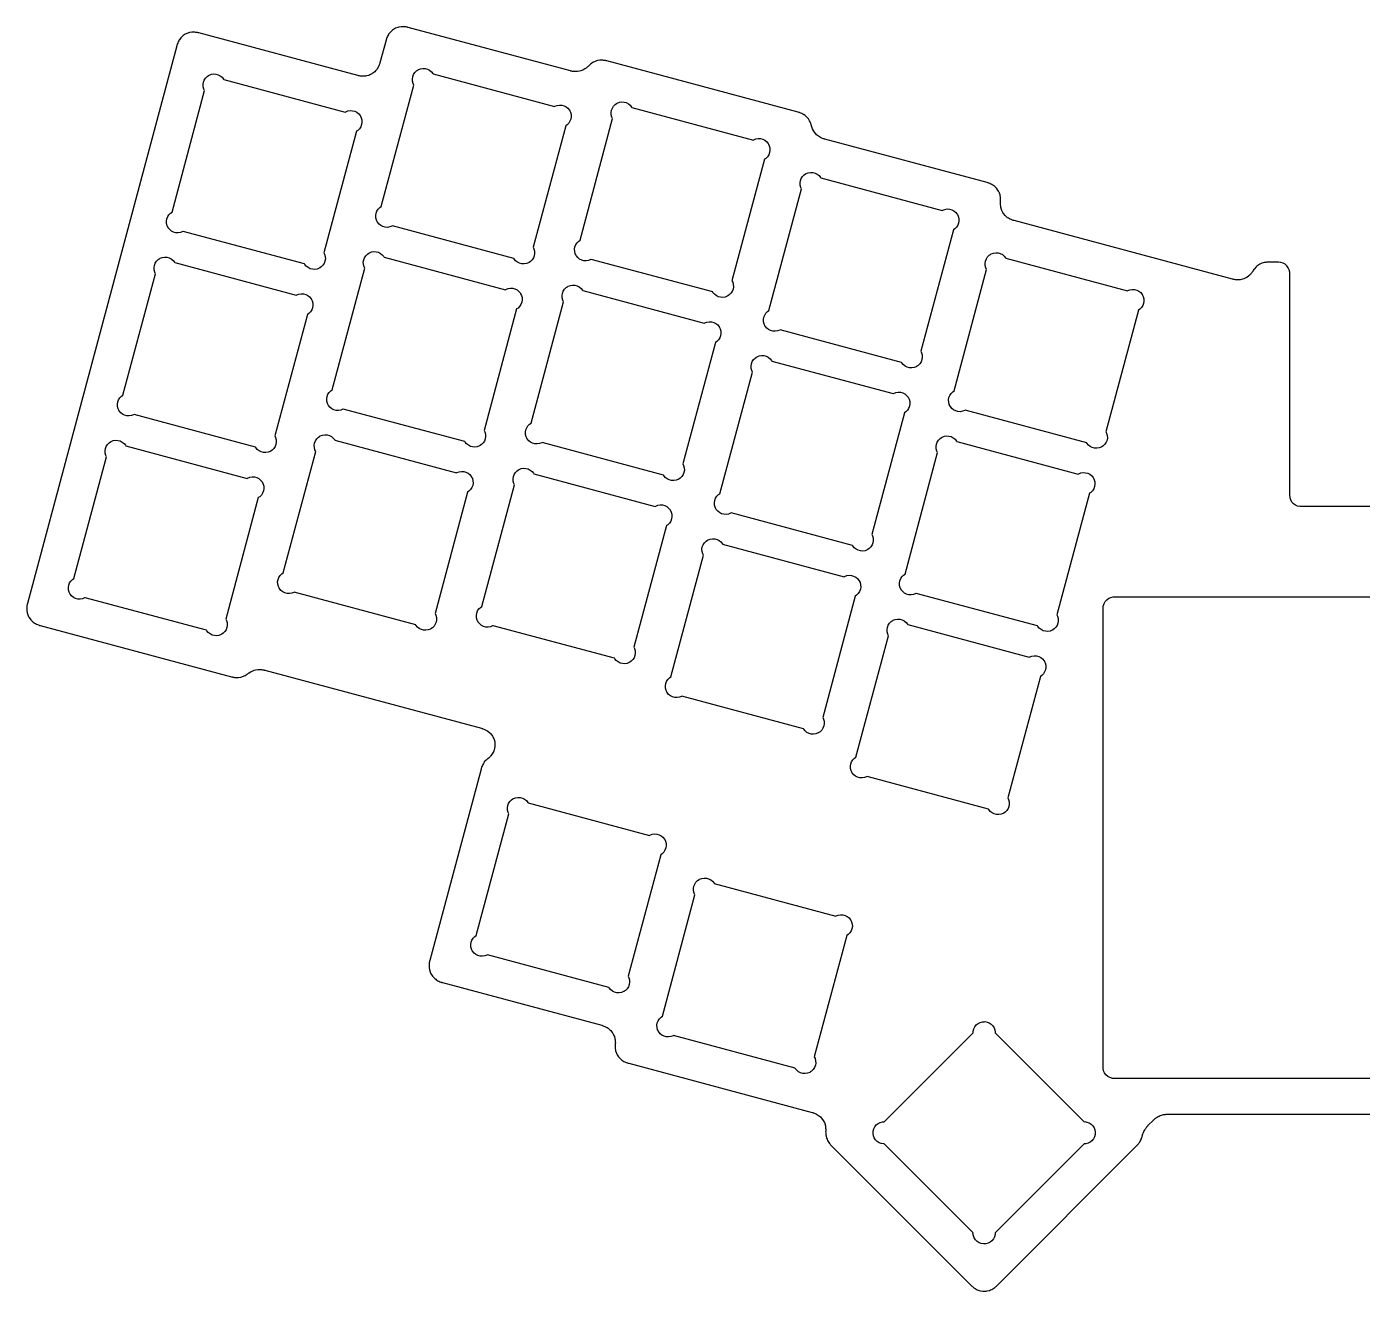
# Model space of a CAD drawing. Extents: x -120 to 120, y -29 to 85.
# Drawn here: x -119.8 to 0, y -28.7 to 84.7 of the extents above; entities that cross this region are included whole.
import ezdxf

# ---------------------------------------------------------------- set-up
doc = ezdxf.new("R2010")
doc.units = 0
doc.layers.get('0').update_dxf_attribs({"linetype": 'CONTINUOUS'})

msp = doc.modelspace()

# ---------------------------------------------------------------- linework, layer by layer
for points in [[(4.97365, 41.6765), (-5.44759, 41.6765), (-5.55212, 41.682), (-5.6, 41.687), (-5.80449, 41.7305), (-5.99547, 41.8155), (-6.1646, 41.9384), (-6.30449, 42.0938), (-6.40901, 42.2748), (-6.47362, 42.4737), (-6.47815, 42.495), (-6.5, 42.7029), (-6.5, 62.5476), (-6.50548, 62.6521), (-6.51051, 62.7), (-6.55398, 62.9045), (-6.63901, 63.0955), (-6.76189, 63.2646), (-6.91725, 63.4045), (-7.0983, 63.509), (-7.29712, 63.5736), (-7.31844, 63.5781), (-7.52635, 63.6), (-8.38211, 63.6), (-8.40829, 63.5997), (-8.43445, 63.599), (-8.46061, 63.5979), (-8.50854, 63.5954), (-8.58673, 63.5882), (-8.66439, 63.578), (-8.74178, 63.5647), (-8.80266, 63.5518), (-8.90376, 63.5247), (-9.00222, 63.4927), (-9.1932, 63.4077), (-9.28222, 63.3563), (-9.45135, 63.2334), (-9.52774, 63.1646), (-9.66763, 63.0093), (-9.72848, 62.9255), (-9.7861, 62.8368), (-9.79719, 62.8181), (-9.81087, 62.7958), (-9.82483, 62.7737), (-9.85142, 62.7327), (-9.89674, 62.6686), (-9.94442, 62.6065), (-9.99463, 62.5461), (-10.0366, 62.4995), (-10.1106, 62.4255), (-10.1875, 62.3563), (-10.3566, 62.2334), (-10.4457, 62.182), (-10.6366, 62.097), (-10.7344, 62.0652), (-10.9389, 62.0217), (-11.0418, 62.0109), (-11.1464, 62.0054), (-11.185, 62.0054), (-11.2765, 62.0096), (-11.3674, 62.018), (-11.4582, 62.0305), (-11.5228, 62.0425), (-11.5613, 62.0504), (-11.5996, 62.0591), (-11.6377, 62.0685), (-31.2359, 67.3198), (-31.2611, 67.3269), (-31.2862, 67.3344), (-31.3112, 67.3421), (-31.3568, 67.357), (-31.4305, 67.3841), (-31.5029, 67.4141), (-31.5742, 67.447), (-31.6296, 67.4752), (-31.7203, 67.5276), (-31.8071, 67.584), (-31.9696, 67.7155), (-32.0423, 67.7882), (-32.1738, 67.9507), (-32.2298, 68.0369), (-32.3247, 68.2232), (-32.3616, 68.3191), (-32.4157, 68.5211), (-32.4319, 68.6233), (-32.4428, 68.7274), (-32.4469, 68.8048), (-32.4482, 68.8571), (-32.4482, 68.9094), (-32.4469, 68.9617), (-32.433, 69.226), (-32.433, 69.3306), (-32.4357, 69.3821), (-32.4684, 69.5886), (-32.4772, 69.6214), (-32.5296, 69.7694), (-32.5437, 69.8009), (-32.5662, 69.8482), (-32.6254, 69.9643), (-32.7392, 70.1396), (-32.8039, 70.2195), (-32.9517, 70.3673), (-33.0322, 70.4325), (-33.1169, 70.494), (-33.1294, 70.5022), (-33.2201, 70.5545), (-33.313, 70.6018), (-33.4086, 70.6444), (-33.4963, 70.6781), (-33.5456, 70.6955), (-33.5954, 70.7117), (-33.6455, 70.7266), (-48.2042, 74.6275), (-48.2294, 74.6347), (-48.2545, 74.6421), (-48.2795, 74.6498), (-48.3266, 74.6652), (-48.4003, 74.6923), (-48.4726, 74.7223), (-48.5439, 74.7552), (-48.6001, 74.7838), (-48.6907, 74.8361), (-48.7776, 74.8925), (-48.94, 75.0241), (-49.0127, 75.0968), (-49.1443, 75.2592), (-49.2007, 75.346), (-49.253, 75.4367), (-49.2603, 75.4511), (-49.3029, 75.5467), (-49.3403, 75.644), (-49.3726, 75.7436), (-49.4148, 75.901), (-49.4297, 75.9512), (-49.4458, 76.001), (-49.4633, 76.0503), (-49.4788, 76.0908), (-49.5214, 76.1864), (-49.5684, 76.2786), (-49.6823, 76.454), (-49.747, 76.5338), (-49.8948, 76.6817), (-49.9752, 76.7468), (-50.0599, 76.8083), (-50.0725, 76.8165), (-50.1631, 76.8688), (-50.256, 76.9162), (-50.3516, 76.9587), (-50.4393, 76.9924), (-50.4887, 77.0099), (-50.5384, 77.026), (-50.5886, 77.0409), (-67.7473, 81.6386), (-67.7727, 81.645), (-67.7981, 81.6511), (-67.8237, 81.6569), (-67.8706, 81.6669), (-67.948, 81.6802), (-68.0257, 81.6904), (-68.1038, 81.6976), (-68.166, 81.7008), (-68.2707, 81.7008), (-68.374, 81.6954), (-68.5805, 81.6627), (-68.6798, 81.6361), (-68.875, 81.5612), (-68.9666, 81.5145), (-69.1419, 81.4007), (-69.2224, 81.3355), (-69.3001, 81.2655), (-69.3815, 81.1841), (-69.4002, 81.1659), (-69.4192, 81.1479), (-69.4385, 81.1301), (-69.4753, 81.0969), (-69.5356, 81.0467), (-69.5978, 80.999), (-69.6619, 80.9537), (-69.7148, 80.9194), (-69.8054, 80.8671), (-69.8976, 80.8201), (-70.0928, 80.7452), (-70.1921, 80.7185), (-70.3986, 80.6858), (-70.502, 80.6804), (-70.6066, 80.6804), (-70.6696, 80.6837), (-70.7477, 80.6909), (-70.8254, 80.7011), (-70.9028, 80.7144), (-70.9513, 80.7247), (-70.9768, 80.7305), (-71.0022, 80.7366), (-71.0276, 80.7431), (-85.5776, 84.6417), (-85.603, 84.6482), (-85.6284, 84.6543), (-85.6539, 84.66), (-85.7009, 84.67), (-85.7783, 84.6833), (-85.8559, 84.6935), (-85.9341, 84.7007), (-85.9963, 84.704), (-86.101, 84.704), (-86.2043, 84.6986), (-86.4108, 84.6659), (-86.5101, 84.6393), (-86.7053, 84.5643), (-86.7969, 84.5177), (-86.9722, 84.4038), (-87.0521, 84.3391), (-87.1999, 84.1913), (-87.2651, 84.1108), (-87.3266, 84.0262), (-87.3347, 84.0136), (-87.3871, 83.9229), (-87.4344, 83.8301), (-87.477, 83.7344), (-87.5106, 83.6468), (-87.5281, 83.5974), (-87.5443, 83.5477), (-87.5591, 83.4975), (-88.1021, 81.471), (-88.1092, 81.4458), (-88.1167, 81.4207), (-88.1244, 81.3957), (-88.1393, 81.35), (-88.1665, 81.2764), (-88.1964, 81.204), (-88.2293, 81.1327), (-88.2576, 81.0772), (-88.3099, 80.9866), (-88.3663, 80.8998), (-88.4978, 80.7373), (-88.5705, 80.6646), (-88.733, 80.533), (-88.8192, 80.4771), (-89.0055, 80.3821), (-89.1014, 80.3453), (-89.3034, 80.2912), (-89.4056, 80.275), (-89.5097, 80.2641), (-89.5247, 80.2633), (-89.6294, 80.2633), (-89.7335, 80.2687), (-89.8376, 80.2797), (-89.9303, 80.2944), (-89.9818, 80.3039), (-90.033, 80.3148), (-90.0839, 80.327), (-104.345, 84.1482), (-104.37, 84.1547), (-104.396, 84.1608), (-104.421, 84.1665), (-104.468, 84.1765), (-104.545, 84.1898), (-104.623, 84.2), (-104.701, 84.2072), (-104.763, 84.2105), (-104.868, 84.2105), (-104.972, 84.2051), (-105.178, 84.1724), (-105.277, 84.1458), (-105.472, 84.0708), (-105.564, 84.0242), (-105.739, 83.9103), (-105.819, 83.8456), (-105.967, 83.6978), (-106.032, 83.6173), (-106.094, 83.5327), (-106.102, 83.5201), (-106.154, 83.4294), (-106.202, 83.3366), (-106.244, 83.2409), (-106.278, 83.1533), (-106.295, 83.1039), (-106.311, 83.0542), (-106.326, 83.004), (-119.724, 33.0038), (-119.73, 32.9784), (-119.736, 32.953), (-119.742, 32.9274), (-119.752, 32.8805), (-119.765, 32.8031), (-119.776, 32.7254), (-119.783, 32.6472), (-119.786, 32.5851), (-119.786, 32.4804), (-119.781, 32.377), (-119.748, 32.1706), (-119.721, 32.0713), (-119.646, 31.8761), (-119.6, 31.7845), (-119.486, 31.6092), (-119.421, 31.5293), (-119.273, 31.3815), (-119.193, 31.3163), (-119.108, 31.2548), (-119.096, 31.2466), (-119.005, 31.1943), (-118.912, 31.147), (-118.817, 31.1044), (-118.729, 31.0707), (-118.68, 31.0533), (-118.63, 31.0371), (-118.58, 31.0222), (-101.421, 26.4246), (-101.396, 26.4181), (-101.37, 26.412), (-101.345, 26.4062), (-101.298, 26.3963), (-101.22, 26.383), (-101.143, 26.3727), (-101.064, 26.3656), (-101.002, 26.3623), (-100.898, 26.3623), (-100.794, 26.3677), (-100.588, 26.4004), (-100.488, 26.427), (-100.293, 26.5019), (-100.201, 26.5489), (-100.11, 26.6013), (-100.014, 26.6635), (-99.9713, 26.6932), (-99.9184, 26.7316), (-99.9184, 26.7316), (-99.9012, 26.7443), (-99.8692, 26.7669), (-99.8367, 26.789), (-99.7556, 26.8416), (-99.6649, 26.894), (-99.5727, 26.941), (-99.3775, 27.0159), (-99.2782, 27.0425), (-99.0717, 27.0752), (-98.9684, 27.0806), (-98.8637, 27.0806), (-98.8008, 27.0773), (-98.7226, 27.0701), (-98.6449, 27.0599), (-98.5675, 27.0466), (-98.5191, 27.0363), (-98.4935, 27.0305), (-98.4681, 27.0244), (-98.4427, 27.018), (-78.9854, 21.8044), (-78.9602, 21.7973), (-78.9351, 21.7899), (-78.9101, 21.7821), (-78.8697, 21.769), (-78.796, 21.7418), (-78.7237, 21.7118), (-78.6524, 21.6789), (-78.5994, 21.6519), (-78.5087, 21.5996), (-78.4219, 21.5432), (-78.2594, 21.4117), (-78.1868, 21.339), (-78.0552, 21.1765), (-77.9992, 21.0903), (-77.9043, 20.904), (-77.8675, 20.8081), (-77.8133, 20.6061), (-77.7973, 20.5046), (-77.7863, 20.2958), (-77.7917, 20.1932), (-77.8244, 19.9867), (-77.851, 19.8874), (-77.9259, 19.6922), (-77.9726, 19.6006), (-78.0865, 19.4253), (-78.1516, 19.3449), (-78.2216, 19.2671), (-78.2637, 19.225), (-78.3214, 19.1717), (-78.4061, 19.0993), (-78.4365, 19.0744), (-78.4616, 19.0546), (-78.5211, 19.0038), (-78.5446, 18.9821), (-78.5739, 18.956), (-78.752, 18.8039), (-78.7582, 18.7819), (-78.821, 18.6524), (-78.8663, 18.5739), (-78.9136, 18.481), (-78.9562, 18.3854), (-78.9899, 18.2977), (-79.0074, 18.2484), (-79.0235, 18.1986), (-79.0384, 18.1484), (-83.636, 0.98972), (-83.6425, 0.96435), (-83.6486, 0.9389), (-83.6544, 0.91337), (-83.6644, 0.86642), (-83.6776, 0.78904), (-83.6879, 0.71137), (-83.6951, 0.63318), (-83.6983, 0.57103), (-83.6983, 0.46635), (-83.6929, 0.36298), (-83.6602, 0.15649), (-83.6336, 0.0572), (-83.5587, -0.13797), (-83.512, -0.22956), (-83.3981, -0.40489), (-83.3335, -0.48478), (-83.1856, -0.6326), (-83.1052, -0.69775), (-83.0205, -0.75927), (-83.0079, -0.76744), (-82.9173, -0.81978), (-82.8244, -0.8671), (-82.7288, -0.90967), (-82.6411, -0.94333), (-82.5917, -0.96081), (-82.542, -0.97697), (-82.4918, -0.99184), (-68.2051, -4.81996), (-68.1799, -4.82707), (-68.1548, -4.8345), (-68.1298, -4.84226), (-68.0841, -4.85709), (-68.0105, -4.88427), (-67.9381, -4.91425), (-67.8668, -4.94712), (-67.8113, -4.97538), (-67.7207, -5.02771), (-67.6338, -5.08409), (-67.4714, -5.21566), (-67.3987, -5.28834), (-67.2671, -5.45081), (-67.2111, -5.53702), (-67.1162, -5.72329), (-67.0794, -5.81926), (-67.0253, -6.02119), (-67.0091, -6.12344), (-66.9982, -6.22754), (-66.9941, -6.30491), (-66.9927, -6.35725), (-66.9927, -6.40955), (-66.9941, -6.46188), (-67.0079, -6.7261), (-67.0079, -6.83077), (-67.0052, -6.88225), (-66.9725, -7.08873), (-66.9637, -7.12158), (-66.9114, -7.2695), (-66.8973, -7.30108), (-66.8748, -7.34833), (-66.8156, -7.46443), (-66.7017, -7.63976), (-66.6371, -7.71964), (-66.4892, -7.86747), (-66.4088, -7.93261), (-66.3241, -7.99414), (-66.3115, -8.00231), (-66.2209, -8.05464), (-66.128, -8.10197), (-66.0324, -8.14454), (-65.9447, -8.1782), (-65.8953, -8.19567), (-65.8456, -8.21183), (-65.7954, -8.2267), (-49.3363, -12.6369), (-49.3111, -12.644), (-49.286, -12.6515), (-49.261, -12.6592), (-49.2153, -12.674), (-49.1417, -12.7012), (-49.0693, -12.7312), (-48.998, -12.7641), (-48.9425, -12.7923), (-48.8519, -12.8447), (-48.7651, -12.901), (-48.6026, -13.0326), (-48.5299, -13.1053), (-48.3984, -13.2678), (-48.3424, -13.354), (-48.2475, -13.5402), (-48.2106, -13.6362), (-48.1565, -13.8382), (-48.1403, -13.9404), (-48.1294, -14.0445), (-48.1253, -14.1219), (-48.1239, -14.1742), (-48.1239, -14.2265), (-48.1253, -14.2788), (-48.1261, -14.2932), (-48.1271, -14.3194), (-48.1292, -14.4013), (-48.1282, -14.4798), (-48.1253, -14.5347), (-48.1144, -14.6388), (-48.0982, -14.741), (-48.0441, -14.9429), (-48.007, -15.0396), (-47.9644, -15.1352), (-47.9573, -15.1491), (-47.905, -15.2398), (-47.8482, -15.3272), (-47.7867, -15.4119), (-47.7272, -15.4853), (-47.6932, -15.5252), (-47.6582, -15.564), (-47.6222, -15.602), (-35.0611, -28.163), (-35.0424, -28.1813), (-35.0234, -28.1993), (-35.0042, -28.2171), (-34.9685, -28.2492), (-34.9081, -28.2994), (-34.846, -28.3471), (-34.7819, -28.3924), (-34.7297, -28.4263), (-34.639, -28.4786), (-34.5468, -28.5256), (-34.3516, -28.6006), (-34.2523, -28.6272), (-34.0458, -28.6599), (-33.9432, -28.6653), (-33.7344, -28.6543), (-33.6329, -28.6382), (-33.431, -28.5841), (-33.3343, -28.547), (-33.2387, -28.5045), (-33.2253, -28.4976), (-33.1347, -28.4453), (-33.0473, -28.3885), (-32.9626, -28.327), (-32.8896, -28.2679), (-32.8498, -28.2339), (-32.8109, -28.1989), (-32.7729, -28.1629), (-20.2119, -15.6018), (-20.1936, -15.5831), (-20.1756, -15.5641), (-20.1578, -15.5449), (-20.1247, -15.5081), (-20.0745, -15.4477), (-20.0268, -15.3855), (-19.9815, -15.3214), (-19.9472, -15.2686), (-19.8948, -15.1779), (-19.8475, -15.085), (-19.8049, -14.9894), (-19.7964, -14.9673), (-19.7712, -14.893), (-19.749, -14.8178), (-19.7296, -14.7417), (-19.7235, -14.7131), (-19.7042, -14.637), (-19.682, -14.5619), (-19.6567, -14.4875), (-19.6339, -14.4281), (-19.5913, -14.3325), (-19.544, -14.2396), (-19.4917, -14.1489), (-19.457, -14.0955), (-19.4117, -14.0314), (-19.364, -13.9693), (-19.3138, -13.9089), (-19.2798, -13.8711), (-19.262, -13.8519), (-19.244, -13.8329), (-19.2257, -13.8142), (-18.7343, -13.3227), (-18.7155, -13.3044), (-18.6965, -13.2864), (-18.6773, -13.2686), (-18.6395, -13.2346), (-18.5792, -13.1844), (-18.517, -13.1367), (-18.4529, -13.0914), (-18.3995, -13.0568), (-18.3089, -13.0044), (-18.216, -12.9571), (-18.1204, -12.9145), (-18.1049, -12.9086), (-18.0117, -12.878), (-17.9174, -12.852), (-17.8216, -12.8307), (-17.7729, -12.8223), (-17.7081, -12.8134), (-17.6431, -12.8065), (-17.5778, -12.8018), (-17.5607, -12.8012), (-17.5411, -12.8006), (-17.5215, -12.8002), (-17.5018, -12.8), (17.4723, -12.8)], [(22.1976, -9.6), (-22.2237, -9.6), (-22.4316, -9.57815), (-22.4529, -9.57362), (-22.6517, -9.50901), (-22.8328, -9.40449), (-22.9881, -9.2646), (-23.111, -9.09547), (-23.196, -8.90449), (-23.2395, -8.7), (-23.2445, -8.65212), (-23.25, -8.54759), (-23.25, 32.5737), (-23.2281, 32.7816), (-23.2236, 32.8029), (-23.159, 33.0017), (-23.0545, 33.1828), (-22.9146, 33.3381), (-22.7455, 33.461), (-22.5545, 33.546), (-22.35, 33.5895), (-22.3021, 33.5945), (-22.1976, 33.6), (22.2237, 33.6)]]:
    msp.add_lwpolyline(points)
for points in [[(-94.1563, 62.9546), (-94.3582, 63.0087), (-94.5445, 63.1036), (-94.707, 63.2351), (-94.8385, 63.3976), (-94.8588, 63.4373), (-105.756, 66.3574), (-105.794, 66.3331), (-105.989, 66.2581), (-106.195, 66.2254), (-106.404, 66.2364), (-106.606, 66.2905), (-106.792, 66.3854), (-106.955, 66.517), (-107.086, 66.6794), (-107.107, 66.7192), (-107.117, 66.722), (-107.114, 66.7339), (-107.181, 66.8657), (-107.235, 67.0676), (-107.246, 67.2764), (-107.214, 67.4829), (-107.139, 67.6781), (-107.025, 67.8534), (-106.877, 68.0012), (-106.753, 68.0818), (-103.832, 78.9818), (-103.9, 79.1136), (-103.954, 79.3156), (-103.965, 79.5243), (-103.932, 79.7308), (-103.857, 79.926), (-103.743, 80.1013), (-103.595, 80.2492), (-103.471, 80.3298), (-103.468, 80.3416), (-103.457, 80.3387), (-103.42, 80.363), (-103.225, 80.4379), (-103.018, 80.4706), (-102.81, 80.4597), (-102.608, 80.4056), (-102.421, 80.3107), (-102.259, 80.1791), (-102.127, 80.0166), (-102.107, 79.9769), (-91.2094, 77.0569), (-91.172, 77.0812), (-90.9769, 77.1561), (-90.7704, 77.1888), (-90.5616, 77.1779), (-90.3597, 77.1238), (-90.1734, 77.0289), (-90.0109, 76.8973), (-89.8794, 76.7348), (-89.8591, 76.6951), (-89.8485, 76.6922), (-89.8516, 76.6804), (-89.7845, 76.5486), (-89.7304, 76.3466), (-89.7194, 76.1378), (-89.7521, 75.9314), (-89.827, 75.7362), (-89.9409, 75.5609), (-90.0887, 75.413), (-90.2128, 75.3324), (-93.1335, 64.4325), (-93.0663, 64.3006), (-93.0122, 64.0987), (-93.0012, 63.8899), (-93.0339, 63.6834), (-93.1089, 63.4883), (-93.2227, 63.3129), (-93.3705, 63.1651), (-93.4947, 63.0845), (-93.4978, 63.0727), (-93.5085, 63.0755), (-93.5459, 63.0512), (-93.7411, 62.9763), (-93.9475, 62.9436)], [(-75.3891, 63.4481), (-75.591, 63.5022), (-75.7773, 63.5971), (-75.9398, 63.7286), (-76.0713, 63.8911), (-76.0916, 63.9309), (-86.9892, 66.8509), (-87.0266, 66.8266), (-87.2218, 66.7517), (-87.4283, 66.7189), (-87.637, 66.7299), (-87.839, 66.784), (-88.0252, 66.8789), (-88.1877, 67.0105), (-88.3193, 67.1729), (-88.3395, 67.2127), (-88.3502, 67.2155), (-88.347, 67.2274), (-88.4142, 67.3592), (-88.4683, 67.5611), (-88.4792, 67.7699), (-88.4465, 67.9764), (-88.3716, 68.1716), (-88.2577, 68.3469), (-88.1099, 68.4947), (-87.9858, 68.5753), (-85.0652, 79.4753), (-85.1324, 79.6071), (-85.1865, 79.8091), (-85.1974, 80.0179), (-85.1647, 80.2243), (-85.0898, 80.4195), (-84.9759, 80.5948), (-84.8281, 80.7427), (-84.704, 80.8233), (-84.7008, 80.8351), (-84.6902, 80.8322), (-84.6528, 80.8565), (-84.4576, 80.9314), (-84.2511, 80.9641), (-84.0423, 80.9532), (-83.8404, 80.8991), (-83.6541, 80.8042), (-83.4917, 80.6726), (-83.3601, 80.5102), (-83.3399, 80.4704), (-72.4422, 77.5504), (-72.4048, 77.5747), (-72.2097, 77.6496), (-72.0032, 77.6823), (-71.7944, 77.6714), (-71.5925, 77.6173), (-71.4062, 77.5224), (-71.2437, 77.3908), (-71.1122, 77.2283), (-71.0919, 77.1886), (-71.0813, 77.1857), (-71.0844, 77.1739), (-71.0173, 77.0421), (-70.9631, 76.8401), (-70.9522, 76.6314), (-70.9849, 76.4249), (-71.0598, 76.2297), (-71.1737, 76.0544), (-71.3215, 75.9065), (-71.4456, 75.8259), (-74.3663, 64.926), (-74.2991, 64.7941), (-74.245, 64.5922), (-74.234, 64.3834), (-74.2667, 64.1769), (-74.3417, 63.9818), (-74.4555, 63.8064), (-74.6033, 63.6586), (-74.7274, 63.578), (-74.7306, 63.5662), (-74.7413, 63.569), (-74.7787, 63.5447), (-74.9738, 63.4698), (-75.1803, 63.4371)], [(-57.5588, 60.4449), (-57.7608, 60.499), (-57.947, 60.5939), (-58.1095, 60.7255), (-58.2411, 60.888), (-58.2613, 60.9277), (-69.1589, 63.8477), (-69.1963, 63.8234), (-69.3915, 63.7485), (-69.598, 63.7158), (-69.8068, 63.7267), (-70.0087, 63.7809), (-70.195, 63.8758), (-70.3574, 64.0073), (-70.489, 64.1698), (-70.5092, 64.2095), (-70.5199, 64.2124), (-70.5167, 64.2242), (-70.5839, 64.3561), (-70.638, 64.558), (-70.649, 64.7668), (-70.6162, 64.9732), (-70.5413, 65.1684), (-70.4275, 65.3438), (-70.2796, 65.4916), (-70.1555, 65.5722), (-67.2349, 76.4722), (-67.3021, 76.604), (-67.3562, 76.8059), (-67.3671, 77.0147), (-67.3344, 77.2212), (-67.2595, 77.4164), (-67.1456, 77.5917), (-66.9978, 77.7395), (-66.8737, 77.8201), (-66.8705, 77.8319), (-66.8599, 77.8291), (-66.8225, 77.8534), (-66.6273, 77.9283), (-66.4208, 77.961), (-66.2121, 77.9501), (-66.0101, 77.896), (-65.8239, 77.801), (-65.6614, 77.6695), (-65.5298, 77.507), (-65.5096, 77.4673), (-54.612, 74.5473), (-54.5745, 74.5716), (-54.3794, 74.6465), (-54.1729, 74.6792), (-53.9641, 74.6682), (-53.7622, 74.6141), (-53.5759, 74.5192), (-53.4135, 74.3877), (-53.2819, 74.2252), (-53.2616, 74.1854), (-53.251, 74.1826), (-53.2542, 74.1708), (-53.187, 74.0389), (-53.1329, 73.837), (-53.1219, 73.6282), (-53.1546, 73.4217), (-53.2296, 73.2266), (-53.3434, 73.0512), (-53.4912, 72.9034), (-53.6153, 72.8228), (-56.536, 61.9228), (-56.4688, 61.791), (-56.4147, 61.589), (-56.4038, 61.3803), (-56.4365, 61.1738), (-56.5114, 60.9786), (-56.6252, 60.8033), (-56.7731, 60.6555), (-56.8972, 60.5749), (-56.9003, 60.563), (-56.911, 60.5659), (-56.9484, 60.5416), (-57.1436, 60.4667), (-57.35, 60.434)], [(-40.6158, 54.1306), (-40.8177, 54.1847), (-41.004, 54.2796), (-41.1664, 54.4112), (-41.298, 54.5736), (-41.3183, 54.6134), (-52.2159, 57.5334), (-52.2533, 57.5091), (-52.4485, 57.4342), (-52.6549, 57.4015), (-52.8637, 57.4124), (-53.0656, 57.4665), (-53.2519, 57.5614), (-53.4144, 57.693), (-53.5459, 57.8555), (-53.5662, 57.8952), (-53.5768, 57.898), (-53.5737, 57.9099), (-53.6409, 58.0417), (-53.695, 58.2437), (-53.7059, 58.4524), (-53.6732, 58.6589), (-53.5983, 58.8541), (-53.4844, 59.0294), (-53.3366, 59.1772), (-53.2125, 59.2578), (-50.2918, 70.1578), (-50.359, 70.2897), (-50.4131, 70.4916), (-50.4241, 70.7004), (-50.3914, 70.9068), (-50.3165, 71.102), (-50.2026, 71.2774), (-50.0548, 71.4252), (-49.9307, 71.5058), (-49.9275, 71.5176), (-49.9168, 71.5147), (-49.8794, 71.539), (-49.6843, 71.614), (-49.4778, 71.6467), (-49.269, 71.6357), (-49.0671, 71.5816), (-48.8808, 71.4867), (-48.7183, 71.3551), (-48.5868, 71.1927), (-48.5665, 71.1529), (-37.6689, 68.2329), (-37.6315, 68.2572), (-37.4363, 68.3321), (-37.2298, 68.3648), (-37.0211, 68.3539), (-36.8191, 68.2998), (-36.6329, 68.2049), (-36.4704, 68.0733), (-36.3388, 67.9108), (-36.3186, 67.8711), (-36.3079, 67.8683), (-36.3111, 67.8564), (-36.2439, 67.7246), (-36.1898, 67.5226), (-36.1789, 67.3139), (-36.2116, 67.1074), (-36.2865, 66.9122), (-36.4004, 66.7369), (-36.5482, 66.5891), (-36.6723, 66.5085), (-39.5929, 55.6085), (-39.5258, 55.4766), (-39.4716, 55.2747), (-39.4607, 55.0659), (-39.4934, 54.8594), (-39.5683, 54.6643), (-39.6822, 54.4889), (-39.83, 54.3411), (-39.9541, 54.2605), (-39.9573, 54.2487), (-39.9679, 54.2516), (-40.0053, 54.2273), (-40.2005, 54.1523), (-40.407, 54.1196)], [(-98.5562, 46.5338), (-98.7582, 46.5879), (-98.9444, 46.6828), (-99.1069, 46.8144), (-99.2385, 46.9769), (-99.2587, 47.0166), (-110.156, 49.9366), (-110.194, 49.9123), (-110.389, 49.8374), (-110.595, 49.8047), (-110.804, 49.8156), (-111.006, 49.8698), (-111.192, 49.9647), (-111.355, 50.0962), (-111.486, 50.2587), (-111.507, 50.2984), (-111.517, 50.3013), (-111.514, 50.3131), (-111.581, 50.445), (-111.635, 50.6469), (-111.646, 50.8557), (-111.614, 51.0622), (-111.539, 51.2573), (-111.425, 51.4327), (-111.277, 51.5805), (-111.153, 51.6611), (-108.232, 62.5611), (-108.299, 62.6929), (-108.354, 62.8948), (-108.365, 63.1036), (-108.332, 63.3101), (-108.257, 63.5053), (-108.143, 63.6806), (-107.995, 63.8284), (-107.871, 63.909), (-107.868, 63.9208), (-107.857, 63.918), (-107.82, 63.9423), (-107.625, 64.0172), (-107.418, 64.0499), (-107.209, 64.039), (-107.008, 63.9849), (-106.821, 63.8899), (-106.659, 63.7584), (-106.527, 63.5959), (-106.507, 63.5562), (-95.6094, 60.6362), (-95.572, 60.6605), (-95.3768, 60.7354), (-95.1703, 60.7681), (-94.9615, 60.7571), (-94.7596, 60.703), (-94.5733, 60.6081), (-94.4109, 60.4766), (-94.2793, 60.3141), (-94.259, 60.2743), (-94.2484, 60.2715), (-94.2516, 60.2597), (-94.1844, 60.1278), (-94.1303, 59.9259), (-94.1193, 59.7171), (-94.152, 59.5106), (-94.227, 59.3155), (-94.3408, 59.1401), (-94.4886, 58.9923), (-94.6128, 58.9117), (-97.5334, 48.0117), (-97.4662, 47.8799), (-97.4121, 47.6779), (-97.4012, 47.4692), (-97.4339, 47.2627), (-97.5088, 47.0675), (-97.6226, 46.8922), (-97.7705, 46.7444), (-97.8946, 46.6638), (-97.8977, 46.6519), (-97.9084, 46.6548), (-97.9458, 46.6305), (-98.141, 46.5556), (-98.3475, 46.5229)], [(-79.789, 47.0273), (-79.991, 47.0814), (-80.1772, 47.1763), (-80.3397, 47.3079), (-80.4713, 47.4704), (-80.4915, 47.5101), (-91.3891, 50.4301), (-91.4265, 50.4058), (-91.6217, 50.3309), (-91.8282, 50.2982), (-92.037, 50.3091), (-92.2389, 50.3633), (-92.4252, 50.4582), (-92.5876, 50.5897), (-92.7192, 50.7522), (-92.7394, 50.7919), (-92.7501, 50.7948), (-92.7469, 50.8066), (-92.8141, 50.9385), (-92.8682, 51.1404), (-92.8792, 51.3492), (-92.8465, 51.5557), (-92.7715, 51.7508), (-92.6577, 51.9262), (-92.5098, 52.074), (-92.3857, 52.1546), (-89.4651, 63.0546), (-89.5323, 63.1864), (-89.5864, 63.3883), (-89.5973, 63.5971), (-89.5646, 63.8036), (-89.4897, 63.9988), (-89.3758, 64.1741), (-89.228, 64.3219), (-89.1039, 64.4025), (-89.1007, 64.4143), (-89.0901, 64.4115), (-89.0527, 64.4358), (-88.8575, 64.5107), (-88.651, 64.5434), (-88.4423, 64.5325), (-88.2403, 64.4784), (-88.0541, 64.3834), (-87.8916, 64.2519), (-87.76, 64.0894), (-87.7398, 64.0497), (-76.8422, 61.1297), (-76.8048, 61.154), (-76.6096, 61.2289), (-76.4031, 61.2616), (-76.1943, 61.2506), (-75.9924, 61.1965), (-75.8061, 61.1016), (-75.6437, 60.9701), (-75.5121, 60.8076), (-75.4918, 60.7679), (-75.4812, 60.765), (-75.4844, 60.7532), (-75.4172, 60.6213), (-75.3631, 60.4194), (-75.3521, 60.2106), (-75.3848, 60.0041), (-75.4598, 59.809), (-75.5736, 59.6336), (-75.7214, 59.4858), (-75.8455, 59.4052), (-78.7662, 48.5052), (-78.699, 48.3734), (-78.6449, 48.1714), (-78.634, 47.9627), (-78.6667, 47.7562), (-78.7416, 47.561), (-78.8554, 47.3857), (-79.0033, 47.2379), (-79.1274, 47.1573), (-79.1305, 47.1454), (-79.1412, 47.1483), (-79.1786, 47.124), (-79.3738, 47.0491), (-79.5803, 47.0164)], [(-24.016, 46.9216), (-24.2179, 46.9757), (-24.4042, 47.0706), (-24.5666, 47.2022), (-24.6982, 47.3646), (-24.7185, 47.4044), (-35.6161, 50.3244), (-35.6535, 50.3001), (-35.8487, 50.2252), (-36.0551, 50.1925), (-36.2639, 50.2034), (-36.4658, 50.2575), (-36.6521, 50.3524), (-36.8146, 50.484), (-36.9461, 50.6465), (-36.9664, 50.6862), (-36.977, 50.6891), (-36.9739, 50.7009), (-37.0411, 50.8327), (-37.0952, 51.0347), (-37.1061, 51.2434), (-37.0734, 51.4499), (-36.9985, 51.6451), (-36.8846, 51.8204), (-36.7368, 51.9683), (-36.6127, 52.0488), (-33.692, 62.9488), (-33.7592, 63.0807), (-33.8133, 63.2826), (-33.8243, 63.4914), (-33.7916, 63.6979), (-33.7167, 63.893), (-33.6028, 64.0684), (-33.455, 64.2162), (-33.3309, 64.2968), (-33.3277, 64.3086), (-33.317, 64.3058), (-33.2796, 64.3301), (-33.0845, 64.405), (-32.878, 64.4377), (-32.6692, 64.4267), (-32.4673, 64.3726), (-32.281, 64.2777), (-32.1185, 64.1462), (-31.987, 63.9837), (-31.9667, 63.9439), (-21.0691, 61.0239), (-21.0317, 61.0482), (-20.8365, 61.1231), (-20.63, 61.1558), (-20.4213, 61.1449), (-20.2193, 61.0908), (-20.0331, 60.9959), (-19.8706, 60.8643), (-19.739, 60.7019), (-19.7188, 60.6621), (-19.7081, 60.6593), (-19.7113, 60.6474), (-19.6441, 60.5156), (-19.59, 60.3137), (-19.5791, 60.1049), (-19.6118, 59.8984), (-19.6867, 59.7032), (-19.8006, 59.5279), (-19.9484, 59.3801), (-20.0725, 59.2995), (-22.9931, 48.3995), (-22.926, 48.2676), (-22.8718, 48.0657), (-22.8609, 47.8569), (-22.8936, 47.6505), (-22.9685, 47.4553), (-23.0824, 47.28), (-23.2302, 47.1321), (-23.3543, 47.0515), (-23.3575, 47.0397), (-23.3681, 47.0426), (-23.4055, 47.0183), (-23.6007, 46.9434), (-23.8072, 46.9107)], [(-61.9587, 44.0242), (-62.1607, 44.0783), (-62.3469, 44.1732), (-62.5094, 44.3048), (-62.641, 44.4672), (-62.6612, 44.507), (-73.5589, 47.427), (-73.5963, 47.4027), (-73.7914, 47.3278), (-73.9979, 47.2951), (-74.2067, 47.306), (-74.4086, 47.3601), (-74.5949, 47.455), (-74.7574, 47.5866), (-74.8889, 47.7491), (-74.9092, 47.7888), (-74.9198, 47.7916), (-74.9166, 47.8035), (-74.9838, 47.9353), (-75.0379, 48.1373), (-75.0489, 48.346), (-75.0162, 48.5525), (-74.9413, 48.7477), (-74.8274, 48.923), (-74.6796, 49.0708), (-74.5555, 49.1514), (-71.6348, 60.0514), (-71.702, 60.1833), (-71.7561, 60.3852), (-71.7671, 60.594), (-71.7343, 60.8004), (-71.6594, 60.9956), (-71.5456, 61.171), (-71.3977, 61.3188), (-71.2736, 61.3994), (-71.2705, 61.4112), (-71.2598, 61.4083), (-71.2224, 61.4326), (-71.0272, 61.5076), (-70.8208, 61.5403), (-70.612, 61.5293), (-70.4101, 61.4752), (-70.2238, 61.3803), (-70.0613, 61.2487), (-69.9298, 61.0863), (-69.9095, 61.0465), (-59.0119, 58.1265), (-58.9745, 58.1508), (-58.7793, 58.2257), (-58.5728, 58.2584), (-58.364, 58.2475), (-58.1621, 58.1934), (-57.9758, 58.0985), (-57.8134, 57.9669), (-57.6818, 57.8044), (-57.6616, 57.7647), (-57.6509, 57.7619), (-57.6541, 57.75), (-57.5869, 57.6182), (-57.5328, 57.4162), (-57.5219, 57.2075), (-57.5546, 57.001), (-57.6295, 56.8058), (-57.7433, 56.6305), (-57.8912, 56.4827), (-58.0153, 56.4021), (-60.9359, 45.5021), (-60.8687, 45.3702), (-60.8146, 45.1683), (-60.8037, 44.9595), (-60.8364, 44.753), (-60.9113, 44.5579), (-61.0252, 44.3825), (-61.173, 44.2347), (-61.2971, 44.1541), (-61.3003, 44.1423), (-61.3109, 44.1452), (-61.3483, 44.1209), (-61.5435, 44.0459), (-61.75, 44.0132)], [(-45.0157, 37.7098), (-45.2176, 37.7639), (-45.4039, 37.8589), (-45.5664, 37.9904), (-45.6979, 38.1529), (-45.7182, 38.1926), (-56.6158, 41.1126), (-56.6532, 41.0883), (-56.8484, 41.0134), (-57.0549, 40.9807), (-57.2636, 40.9917), (-57.4656, 41.0458), (-57.6518, 41.1407), (-57.8143, 41.2722), (-57.9459, 41.4347), (-57.9661, 41.4745), (-57.9768, 41.4773), (-57.9736, 41.4891), (-58.0408, 41.621), (-58.0949, 41.8229), (-58.1058, 42.0317), (-58.0731, 42.2382), (-57.9982, 42.4333), (-57.8843, 42.6087), (-57.7365, 42.7565), (-57.6124, 42.8371), (-54.6918, 53.7371), (-54.759, 53.8689), (-54.8131, 54.0709), (-54.824, 54.2796), (-54.7913, 54.4861), (-54.7164, 54.6813), (-54.6025, 54.8566), (-54.4547, 55.0044), (-54.3306, 55.085), (-54.3274, 55.0969), (-54.3168, 55.094), (-54.2794, 55.1183), (-54.0842, 55.1932), (-53.8777, 55.2259), (-53.6689, 55.215), (-53.467, 55.1609), (-53.2807, 55.066), (-53.1183, 54.9344), (-52.9867, 54.7719), (-52.9665, 54.7322), (-42.0688, 51.8122), (-42.0314, 51.8365), (-41.8363, 51.9114), (-41.6298, 51.9441), (-41.421, 51.9332), (-41.2191, 51.879), (-41.0328, 51.7841), (-40.8703, 51.6526), (-40.7388, 51.4901), (-40.7185, 51.4504), (-40.7079, 51.4475), (-40.711, 51.4357), (-40.6439, 51.3038), (-40.5897, 51.1019), (-40.5788, 50.8931), (-40.6115, 50.6866), (-40.6864, 50.4915), (-40.8003, 50.3161), (-40.9481, 50.1683), (-41.0722, 50.0877), (-43.9929, 39.1877), (-43.9257, 39.0559), (-43.8716, 38.854), (-43.8606, 38.6452), (-43.8933, 38.4387), (-43.9683, 38.2435), (-44.0821, 38.0682), (-44.2299, 37.9204), (-44.354, 37.8398), (-44.3572, 37.828), (-44.3679, 37.8308), (-44.4053, 37.8065), (-44.6004, 37.7316), (-44.8069, 37.6989)], [(-84.1889, 30.6066), (-84.3909, 30.6607), (-84.5772, 30.7556), (-84.7396, 30.8872), (-84.8712, 31.0496), (-84.8914, 31.0894), (-95.7891, 34.0094), (-95.8265, 33.9851), (-96.0216, 33.9102), (-96.2281, 33.8775), (-96.4369, 33.8884), (-96.6388, 33.9425), (-96.8251, 34.0374), (-96.9876, 34.169), (-97.1191, 34.3315), (-97.1394, 34.3712), (-97.15, 34.3741), (-97.1469, 34.3859), (-97.214, 34.5177), (-97.2681, 34.7197), (-97.2791, 34.9284), (-97.2464, 35.1349), (-97.1715, 35.3301), (-97.0576, 35.5054), (-96.9098, 35.6532), (-96.7857, 35.7338), (-93.865, 46.6338), (-93.9322, 46.7657), (-93.9863, 46.9676), (-93.9973, 47.1764), (-93.9646, 47.3829), (-93.8896, 47.578), (-93.7758, 47.7534), (-93.6279, 47.9012), (-93.5038, 47.9818), (-93.5007, 47.9936), (-93.49, 47.9908), (-93.4526, 48.015), (-93.2574, 48.09), (-93.051, 48.1227), (-92.8422, 48.1117), (-92.6403, 48.0576), (-92.454, 47.9627), (-92.2915, 47.8311), (-92.16, 47.6687), (-92.1397, 47.6289), (-81.2421, 44.7089), (-81.2047, 44.7332), (-81.0095, 44.8081), (-80.803, 44.8408), (-80.5943, 44.8299), (-80.3923, 44.7758), (-80.206, 44.6809), (-80.0436, 44.5493), (-79.912, 44.3869), (-79.8918, 44.3471), (-79.8811, 44.3443), (-79.8843, 44.3324), (-79.8171, 44.2006), (-79.763, 43.9986), (-79.7521, 43.7899), (-79.7848, 43.5834), (-79.8597, 43.3882), (-79.9735, 43.2129), (-80.1214, 43.0651), (-80.2455, 42.9845), (-83.1661, 32.0845), (-83.0989, 31.9526), (-83.0448, 31.7507), (-83.0339, 31.5419), (-83.0666, 31.3355), (-83.1415, 31.1403), (-83.2554, 30.965), (-83.4032, 30.8171), (-83.5273, 30.7365), (-83.5305, 30.7247), (-83.5411, 30.7276), (-83.5785, 30.7033), (-83.7737, 30.6283), (-83.9802, 30.5956)], [(-28.4159, 30.5009), (-28.6178, 30.555), (-28.8041, 30.6499), (-28.9666, 30.7814), (-29.0981, 30.9439), (-29.1184, 30.9836), (-40.016, 33.9037), (-40.0534, 33.8794), (-40.2486, 33.8044), (-40.4551, 33.7717), (-40.6638, 33.7827), (-40.8658, 33.8368), (-41.052, 33.9317), (-41.2145, 34.0633), (-41.3461, 34.2257), (-41.3663, 34.2655), (-41.377, 34.2683), (-41.3738, 34.2801), (-41.441, 34.412), (-41.4951, 34.6139), (-41.506, 34.8227), (-41.4733, 35.0292), (-41.3984, 35.2244), (-41.2845, 35.3997), (-41.1367, 35.5475), (-41.0126, 35.6281), (-38.092, 46.5281), (-38.1592, 46.6599), (-38.2133, 46.8619), (-38.2242, 47.0706), (-38.1915, 47.2771), (-38.1166, 47.4723), (-38.0027, 47.6476), (-37.8549, 47.7955), (-37.7308, 47.876), (-37.7276, 47.8879), (-37.717, 47.885), (-37.6796, 47.9093), (-37.4844, 47.9842), (-37.2779, 48.0169), (-37.0691, 48.006), (-36.8672, 47.9519), (-36.6809, 47.857), (-36.5185, 47.7254), (-36.3869, 47.5629), (-36.3667, 47.5232), (-25.469, 44.6032), (-25.4316, 44.6275), (-25.2364, 44.7024), (-25.03, 44.7351), (-24.8212, 44.7242), (-24.6193, 44.6701), (-24.433, 44.5752), (-24.2705, 44.4436), (-24.139, 44.2811), (-24.1187, 44.2414), (-24.1081, 44.2385), (-24.1112, 44.2267), (-24.044, 44.0948), (-23.9899, 43.8929), (-23.979, 43.6841), (-24.0117, 43.4777), (-24.0866, 43.2825), (-24.2005, 43.1072), (-24.3483, 42.9593), (-24.4724, 42.8787), (-27.3931, 31.9788), (-27.3259, 31.8469), (-27.2718, 31.645), (-27.2608, 31.4362), (-27.2935, 31.2297), (-27.3684, 31.0346), (-27.4823, 30.8592), (-27.6301, 30.7114), (-27.7542, 30.6308), (-27.7574, 30.619), (-27.7681, 30.6218), (-27.8055, 30.5975), (-28.0006, 30.5226), (-28.2071, 30.4899)], [(-102.956, 30.1131), (-103.158, 30.1672), (-103.344, 30.2621), (-103.507, 30.3937), (-103.638, 30.5561), (-103.659, 30.5959), (-114.556, 33.5159), (-114.594, 33.4916), (-114.789, 33.4167), (-114.995, 33.384), (-115.204, 33.3949), (-115.406, 33.449), (-115.592, 33.5439), (-115.755, 33.6755), (-115.886, 33.838), (-115.907, 33.8777), (-115.917, 33.8805), (-115.914, 33.8924), (-115.981, 34.0242), (-116.035, 34.2262), (-116.046, 34.4349), (-116.014, 34.6414), (-115.939, 34.8366), (-115.825, 35.0119), (-115.677, 35.1597), (-115.553, 35.2403), (-112.632, 46.1403), (-112.699, 46.2722), (-112.754, 46.4741), (-112.764, 46.6829), (-112.732, 46.8894), (-112.657, 47.0845), (-112.543, 47.2599), (-112.395, 47.4077), (-112.271, 47.4883), (-112.268, 47.5001), (-112.257, 47.4972), (-112.22, 47.5215), (-112.025, 47.5965), (-111.818, 47.6292), (-111.609, 47.6182), (-111.407, 47.5641), (-111.221, 47.4692), (-111.059, 47.3376), (-110.927, 47.1752), (-110.907, 47.1354), (-100.009, 44.2154), (-99.9719, 44.2397), (-99.7767, 44.3146), (-99.5702, 44.3473), (-99.3615, 44.3364), (-99.1595, 44.2823), (-98.9733, 44.1874), (-98.8108, 44.0558), (-98.6792, 43.8933), (-98.659, 43.8536), (-98.6483, 43.8508), (-98.6515, 43.8389), (-98.5843, 43.7071), (-98.5302, 43.5051), (-98.5193, 43.2964), (-98.552, 43.0899), (-98.6269, 42.8947), (-98.7407, 42.7194), (-98.8886, 42.5716), (-99.0127, 42.491), (-101.933, 31.591), (-101.866, 31.4591), (-101.812, 31.2572), (-101.801, 31.0484), (-101.834, 30.8419), (-101.909, 30.6468), (-102.023, 30.4714), (-102.17, 30.3236), (-102.295, 30.243), (-102.298, 30.2312), (-102.308, 30.2341), (-102.346, 30.2098), (-102.541, 30.1348), (-102.747, 30.1021)], [(-66.3587, 27.6034), (-66.5606, 27.6575), (-66.7469, 27.7525), (-66.9093, 27.884), (-67.0409, 28.0465), (-67.0611, 28.0862), (-77.9588, 31.0062), (-77.9962, 30.9819), (-78.1914, 30.907), (-78.3978, 30.8743), (-78.6066, 30.8853), (-78.8085, 30.9394), (-78.9948, 31.0343), (-79.1573, 31.1658), (-79.2888, 31.3283), (-79.3091, 31.3681), (-79.3197, 31.3709), (-79.3166, 31.3827), (-79.3838, 31.5146), (-79.4379, 31.7165), (-79.4488, 31.9253), (-79.4161, 32.1318), (-79.3412, 32.3269), (-79.2273, 32.5023), (-79.0795, 32.6501), (-78.9554, 32.7307), (-76.0347, 43.6307), (-76.1019, 43.7625), (-76.156, 43.9645), (-76.167, 44.1732), (-76.1343, 44.3797), (-76.0594, 44.5749), (-75.9455, 44.7502), (-75.7977, 44.898), (-75.6736, 44.9786), (-75.6704, 44.9905), (-75.6597, 44.9876), (-75.6223, 45.0119), (-75.4272, 45.0868), (-75.2207, 45.1195), (-75.0119, 45.1086), (-74.81, 45.0545), (-74.6237, 44.9596), (-74.4612, 44.828), (-74.3297, 44.6655), (-74.3094, 44.6258), (-63.4118, 41.7058), (-63.3744, 41.7301), (-63.1792, 41.805), (-62.9727, 41.8377), (-62.764, 41.8268), (-62.562, 41.7726), (-62.3758, 41.6777), (-62.2133, 41.5462), (-62.0817, 41.3837), (-62.0615, 41.344), (-62.0508, 41.3411), (-62.054, 41.3293), (-61.9868, 41.1974), (-61.9327, 40.9955), (-61.9218, 40.7867), (-61.9545, 40.5802), (-62.0294, 40.3851), (-62.1433, 40.2097), (-62.2911, 40.0619), (-62.4152, 39.9813), (-65.3358, 29.0813), (-65.2687, 28.9495), (-65.2145, 28.7476), (-65.2036, 28.5388), (-65.2363, 28.3323), (-65.3112, 28.1371), (-65.4251, 27.9618), (-65.5729, 27.814), (-65.697, 27.7334), (-65.7002, 27.7216), (-65.7108, 27.7244), (-65.7482, 27.7001), (-65.9434, 27.6252), (-66.1499, 27.5925)], [(-49.4156, 21.2891), (-49.6175, 21.3432), (-49.8038, 21.4381), (-49.9663, 21.5697), (-50.0979, 21.7321), (-50.1181, 21.7719), (-61.0157, 24.6919), (-61.0531, 24.6676), (-61.2483, 24.5927), (-61.4548, 24.56), (-61.6636, 24.5709), (-61.8655, 24.625), (-62.0518, 24.7199), (-62.2142, 24.8515), (-62.3458, 25.014), (-62.366, 25.0537), (-62.3767, 25.0566), (-62.3735, 25.0684), (-62.4407, 25.2002), (-62.4948, 25.4022), (-62.5058, 25.6109), (-62.473, 25.8174), (-62.3981, 26.0126), (-62.2843, 26.1879), (-62.1364, 26.3358), (-62.0123, 26.4164), (-59.0917, 37.3163), (-59.1589, 37.4482), (-59.213, 37.6501), (-59.2239, 37.8589), (-59.1912, 38.0654), (-59.1163, 38.2605), (-59.0024, 38.4359), (-58.8546, 38.5837), (-58.7305, 38.6643), (-58.7273, 38.6761), (-58.7167, 38.6733), (-58.6793, 38.6976), (-58.4841, 38.7725), (-58.2776, 38.8052), (-58.0689, 38.7942), (-57.8669, 38.7401), (-57.6807, 38.6452), (-57.5182, 38.5137), (-57.3866, 38.3512), (-57.3664, 38.3115), (-46.4688, 35.3914), (-46.4313, 35.4157), (-46.2362, 35.4907), (-46.0297, 35.5234), (-45.8209, 35.5124), (-45.619, 35.4583), (-45.4327, 35.3634), (-45.2702, 35.2318), (-45.1387, 35.0694), (-45.1184, 35.0296), (-45.1078, 35.0268), (-45.111, 35.0149), (-45.0438, 34.8831), (-44.9897, 34.6812), (-44.9787, 34.4724), (-45.0114, 34.2659), (-45.0863, 34.0707), (-45.2002, 33.8954), (-45.348, 33.7476), (-45.4721, 33.667), (-48.3928, 22.767), (-48.3256, 22.6352), (-48.2715, 22.4332), (-48.2606, 22.2245), (-48.2933, 22.018), (-48.3682, 21.8228), (-48.482, 21.6475), (-48.6299, 21.4996), (-48.754, 21.419), (-48.7571, 21.4072), (-48.7678, 21.4101), (-48.8052, 21.3858), (-49.0004, 21.3109), (-49.2068, 21.2782)], [(-32.8158, 14.0801), (-33.0177, 14.1342), (-33.204, 14.2291), (-33.3665, 14.3607), (-33.4981, 14.5232), (-33.5183, 14.5629), (-44.4159, 17.4829), (-44.4533, 17.4586), (-44.6485, 17.3837), (-44.855, 17.351), (-45.0638, 17.3619), (-45.2657, 17.416), (-45.452, 17.511), (-45.6144, 17.6425), (-45.746, 17.805), (-45.7662, 17.8447), (-45.7769, 17.8476), (-45.7737, 17.8594), (-45.8409, 17.9913), (-45.895, 18.1932), (-45.9059, 18.402), (-45.8732, 18.6084), (-45.7983, 18.8036), (-45.6845, 18.9789), (-45.5366, 19.1268), (-45.4125, 19.2074), (-42.4919, 30.1073), (-42.5591, 30.2392), (-42.6132, 30.4411), (-42.6241, 30.6499), (-42.5914, 30.8564), (-42.5165, 31.0516), (-42.4026, 31.2269), (-42.2548, 31.3747), (-42.1307, 31.4553), (-42.1275, 31.4671), (-42.1169, 31.4643), (-42.0795, 31.4886), (-41.8843, 31.5635), (-41.6778, 31.5962), (-41.4691, 31.5853), (-41.2671, 31.5311), (-41.0809, 31.4362), (-40.9184, 31.3047), (-40.7868, 31.1422), (-40.7666, 31.1025), (-29.869, 28.1825), (-29.8315, 28.2067), (-29.6364, 28.2817), (-29.4299, 28.3144), (-29.2211, 28.3034), (-29.0192, 28.2493), (-28.8329, 28.1544), (-28.6704, 28.0228), (-28.5389, 27.8604), (-28.5186, 27.8206), (-28.508, 27.8178), (-28.5112, 27.806), (-28.444, 27.6741), (-28.3899, 27.4722), (-28.3789, 27.2634), (-28.4116, 27.0569), (-28.4865, 26.8618), (-28.6004, 26.6864), (-28.7482, 26.5386), (-28.8723, 26.458), (-31.793, 15.558), (-31.7258, 15.4262), (-31.6717, 15.2242), (-31.6608, 15.0155), (-31.6935, 14.809), (-31.7684, 14.6138), (-31.8822, 14.4385), (-32.0301, 14.2907), (-32.1542, 14.2101), (-32.1573, 14.1982), (-32.168, 14.2011), (-32.2054, 14.1768), (-32.4006, 14.1019), (-32.607, 14.0692)], [(-66.8683, -1.90099), (-67.0703, -1.84688), (-67.2565, -1.75197), (-67.419, -1.62041), (-67.5506, -1.45794), (-67.5708, -1.4182), (-78.4684, 1.50181), (-78.5059, 1.47752), (-78.701, 1.4026), (-78.9075, 1.3699), (-79.1163, 1.38084), (-79.3182, 1.43495), (-79.5045, 1.52986), (-79.667, 1.66142), (-79.7985, 1.82389), (-79.8188, 1.86363), (-79.8294, 1.86648), (-79.8262, 1.87831), (-79.8934, 2.01016), (-79.9475, 2.21209), (-79.9585, 2.42086), (-79.9258, 2.62735), (-79.8509, 2.82252), (-79.737, 2.99785), (-79.5892, 3.14567), (-79.4651, 3.22627), (-76.5444, 14.1262), (-76.6116, 14.2581), (-76.6657, 14.46), (-76.6766, 14.6688), (-76.6439, 14.8753), (-76.569, 15.0705), (-76.4552, 15.2458), (-76.3073, 15.3936), (-76.1832, 15.4742), (-76.1801, 15.486), (-76.1694, 15.4832), (-76.132, 15.5075), (-75.9368, 15.5824), (-75.7304, 15.6151), (-75.5216, 15.6042), (-75.3197, 15.55), (-75.1334, 15.4551), (-74.9709, 15.3236), (-74.8393, 15.1611), (-74.8191, 15.1214), (-63.9215, 12.2014), (-63.8841, 12.2256), (-63.6889, 12.3006), (-63.4824, 12.3333), (-63.2736, 12.3223), (-63.0717, 12.2682), (-62.8854, 12.1733), (-62.723, 12.0417), (-62.5914, 11.8793), (-62.5712, 11.8395), (-62.5605, 11.8367), (-62.5637, 11.8249), (-62.4965, 11.693), (-62.4424, 11.4911), (-62.4314, 11.2823), (-62.4642, 11.0758), (-62.5391, 10.8807), (-62.6529, 10.7053), (-62.8008, 10.5575), (-62.9249, 10.4769), (-65.8455, -0.42308), (-65.7783, -0.55493), (-65.7242, -0.75686), (-65.7133, -0.96564), (-65.746, -1.17212), (-65.8209, -1.36729), (-65.9348, -1.54262), (-66.0826, -1.69044), (-66.2067, -1.77104), (-66.2099, -1.78287), (-66.2205, -1.78001), (-66.2579, -1.80431), (-66.4531, -1.87922), (-66.6596, -1.91193)], [(-50.1719, -9.13585), (-50.3739, -9.08175), (-50.5601, -8.98684), (-50.7226, -8.85527), (-50.8542, -8.6928), (-50.8744, -8.65307), (-61.7721, -5.73306), (-61.8095, -5.75735), (-62.0046, -5.83227), (-62.2111, -5.86497), (-62.4199, -5.85403), (-62.6218, -5.79992), (-62.8081, -5.70501), (-62.9706, -5.57345), (-63.1021, -5.41098), (-63.1224, -5.37124), (-63.133, -5.36839), (-63.1298, -5.35656), (-63.197, -5.22471), (-63.2511, -5.02277), (-63.2621, -4.814), (-63.2294, -4.60752), (-63.1545, -4.41235), (-63.0406, -4.23702), (-62.8928, -4.08919), (-62.7687, -4.0086), (-59.848, 6.89138), (-59.9152, 7.02323), (-59.9693, 7.22516), (-59.9803, 7.43394), (-59.9475, 7.64042), (-59.8726, 7.83559), (-59.7588, 8.01092), (-59.6109, 8.15875), (-59.4868, 8.23934), (-59.4837, 8.25117), (-59.473, 8.24831), (-59.4356, 8.27261), (-59.2404, 8.34753), (-59.034, 8.38023), (-58.8252, 8.36929), (-58.6233, 8.31518), (-58.437, 8.22027), (-58.2745, 8.08871), (-58.143, 7.92624), (-58.1227, 7.8865), (-47.2251, 4.96649), (-47.1877, 4.99078), (-46.9925, 5.0657), (-46.786, 5.0984), (-46.5773, 5.08746), (-46.3753, 5.03335), (-46.189, 4.93844), (-46.0266, 4.80688), (-45.895, 4.64441), (-45.8748, 4.60467), (-45.8641, 4.60182), (-45.8673, 4.58999), (-45.8001, 4.45814), (-45.746, 4.25621), (-45.7351, 4.04744), (-45.7678, 3.84095), (-45.8427, 3.64578), (-45.9565, 3.47045), (-46.1044, 3.32263), (-46.2285, 3.24203), (-49.1491, -7.65795), (-49.0819, -7.7898), (-49.0278, -7.99173), (-49.0169, -8.2005), (-49.0496, -8.40698), (-49.1245, -8.60216), (-49.2384, -8.77749), (-49.3862, -8.92531), (-49.5103, -9.00591), (-49.5135, -9.01773), (-49.5241, -9.01488), (-49.5615, -9.03917), (-49.7567, -9.11409), (-49.9632, -9.1468)], [(-33.9249, -24.4202), (-33.9695, -24.4226), (-34.1759, -24.3899), (-34.3711, -24.3149), (-34.5464, -24.2011), (-34.6943, -24.0532), (-34.8081, -23.8779), (-34.883, -23.6827), (-34.9157, -23.4763), (-34.9134, -23.4317), (-42.891, -15.4541), (-42.9356, -15.4564), (-43.1421, -15.4237), (-43.3372, -15.3488), (-43.5126, -15.235), (-43.6604, -15.0871), (-43.7742, -14.9118), (-43.8492, -14.7166), (-43.8819, -14.5101), (-43.8795, -14.4656), (-43.8873, -14.4578), (-43.8787, -14.4492), (-43.8709, -14.3014), (-43.8168, -14.0994), (-43.7219, -13.9132), (-43.5903, -13.7507), (-43.4279, -13.6191), (-43.2416, -13.5242), (-43.0397, -13.4701), (-42.8919, -13.4624), (-34.9126, -5.48304), (-34.9048, -5.33526), (-34.8507, -5.13333), (-34.7558, -4.94706), (-34.6242, -4.78459), (-34.4618, -4.65303), (-34.2755, -4.55812), (-34.0736, -4.50401), (-33.9258, -4.49627), (-33.9171, -4.48761), (-33.9093, -4.4954), (-33.8648, -4.49307), (-33.6583, -4.52577), (-33.4631, -4.60069), (-33.2878, -4.71455), (-33.14, -4.86238), (-33.0261, -5.03771), (-32.9512, -5.23288), (-32.9185, -5.43936), (-32.9208, -5.4839), (-24.9432, -13.4615), (-24.8987, -13.4592), (-24.6922, -13.4919), (-24.497, -13.5668), (-24.3217, -13.6807), (-24.1739, -13.8285), (-24.06, -14.0038), (-23.9851, -14.199), (-23.9524, -14.4055), (-23.9547, -14.45), (-23.9469, -14.4578), (-23.9556, -14.4665), (-23.9633, -14.6142), (-24.0174, -14.8162), (-24.1123, -15.0025), (-24.2439, -15.1649), (-24.4064, -15.2965), (-24.5926, -15.3914), (-24.7946, -15.4455), (-24.9423, -15.4532), (-32.9217, -23.4326), (-32.9294, -23.5804), (-32.9835, -23.7823), (-33.0784, -23.9686), (-33.21, -24.131), (-33.3725, -24.2626), (-33.5587, -24.3575), (-33.7607, -24.4116), (-33.9085, -24.4194), (-33.9171, -24.428)]]:
    msp.add_lwpolyline(points, close=True)

doc.saveas('drawing.dxf')
